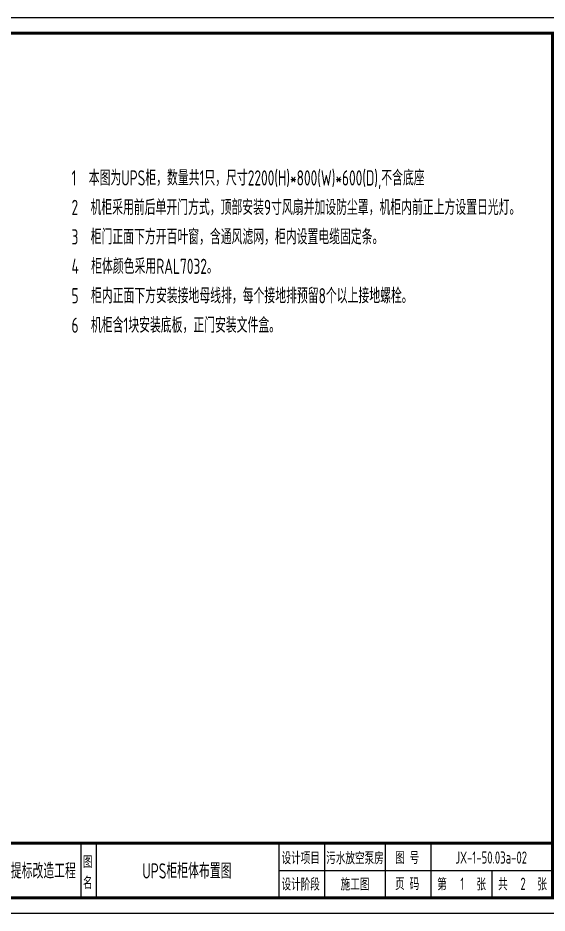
# Model space of a CAD drawing. Header units: millimetres. Extents: x 30557 to 235556, y -116603 to -73383.
# Drawn here: x 124623 to 126363, y -93647 to -90707 of the extents above; entities that cross this region are included whole.
import ezdxf
from ezdxf.enums import TextEntityAlignment as Align

# ---------------------------------------------------------------- set-up
doc = ezdxf.new("R2010")
doc.units = ezdxf.units.MM
doc.layers.add('_Drawing', color=7, linetype='Continuous', lineweight=25)
doc.layers.add('文本层', color=2, linetype='Continuous')
doc.styles.add('supcon', font='sceie.shx', dxfattribs={"width": 0.75, "height": 40, "bigfont": 'sceic.shx'})

# ---------------------------------------------------------------- blocks, each defined once
blk = doc.blocks.new('supcon图框')
at = {"linetype": 'Continuous'}
for p, q in [((6145.7, 4361.7), (1987.7, 4361.7)), ((1987.7, 1421.7), (6145.7, 1421.7))]:
    blk.add_line(p, q, dxfattribs=at)
for p, q in [((4545.7, 1651.7), (4545.7, 1471.7)), ((4595.7, 1651.7), (4595.7, 1471.7)), ((5195.7, 1651.7), (5195.7, 1471.7)), ((5345.7, 1651.7), (5345.7, 1471.7)), ((5545.7, 1651.7), (5545.7, 1471.7)), ((5695.7, 1651.7), (5695.7, 1471.7)), ((5195.7, 1561.7), (6095.7, 1561.7)), ((5895.7, 1561.7), (5895.7, 1471.7))]:
    blk.add_line(p, q)
at = {"linetype": 'Continuous', "const_width": 10}
blk.add_lwpolyline([(2195.7, 4311.7), (6095.7, 4311.7), (6095.7, 1471.7), (2195.7, 1471.7)], close=True, dxfattribs=at)
blk.add_lwpolyline([(2195.7, 1651.7), (6095.7, 1651.7)], dxfattribs=at)
at = {"style": 'supcon', "width": 0.75}
for s, p in [('设计项目', (5268, 1604.2)), ('图 号', (5618, 1604.2)), ('图', (4568.2, 1590.7)), ('名', (4568.2, 1522.9)), ('设计阶段', (5268, 1518.1)), ('施工图', (5446.5, 1518.1)), ('页 码', (5618, 1518.1)), ('第      张', (5797, 1518.1)), ('共      张', (5997, 1518.1))]:
    blk.add_text(s, height=40, dxfattribs=at).set_placement(p, align=Align.MIDDLE)

msp = doc.modelspace()

# ---------------------------------------------------------------- block references
msp.add_blockref('supcon图框', (120284.9, -95068.7))

# ---------------------------------------------------------------- texts
at = {"color": 3, "style": 'supcon', "width": 0.75}
for s, p in [('污水放空泵房', (125731.3, -93464.4)), ('1', (126083.9, -93550.6))]:
    msp.add_text(s, height=40, dxfattribs=at).set_placement(p, align=Align.MIDDLE)
at = {"layer": '_Drawing', "color": 3, "style": 'supcon', "width": 0.75}
for s, height, p in [('JX-1-50.03a-02', 40, (126179.1, -93464.4)), ('嘉兴市联合污水处理厂提标改造工程', 50, (124528.9, -93505.9)), ('UPS柜柜体布置图', 50, (125178.9, -93505.9)), ('2', 40, (126283.9, -93550.6))]:
    msp.add_text(s, height=height, dxfattribs=at).set_placement(p, align=Align.MIDDLE)
at = {"layer": '文本层', "color": 7, "style": 'supcon', "width": 0.75}
for s, p in [('1  本图为UPS柜，数量共1只，尺寸2200(H)*800(W)*600(D),不含底座', (124799.6, -91257.5)), ('2  机柜采用前后单开门方式，顶部安装9寸风扇并加设防尘罩，机柜内前正上方设置日光灯。', (124799.6, -91354.3)), ('3  柜门正面下方开百叶窗，含通风滤网，柜内设置电缆固定条。', (124799.6, -91451)), ('4  柜体颜色采用RAL7032。', (124799.6, -91547.7)), ('5  柜内正面下方安装接地母线排，每个接地排预留8个以上接地螺栓。', (124799.6, -91644.4)), ('6  机柜含1块安装底板，正门安装文件盒。', (124799.6, -91741.2))]:
    msp.add_text(s, height=50, dxfattribs=at).set_placement(p)

doc.saveas('drawing.dxf')
